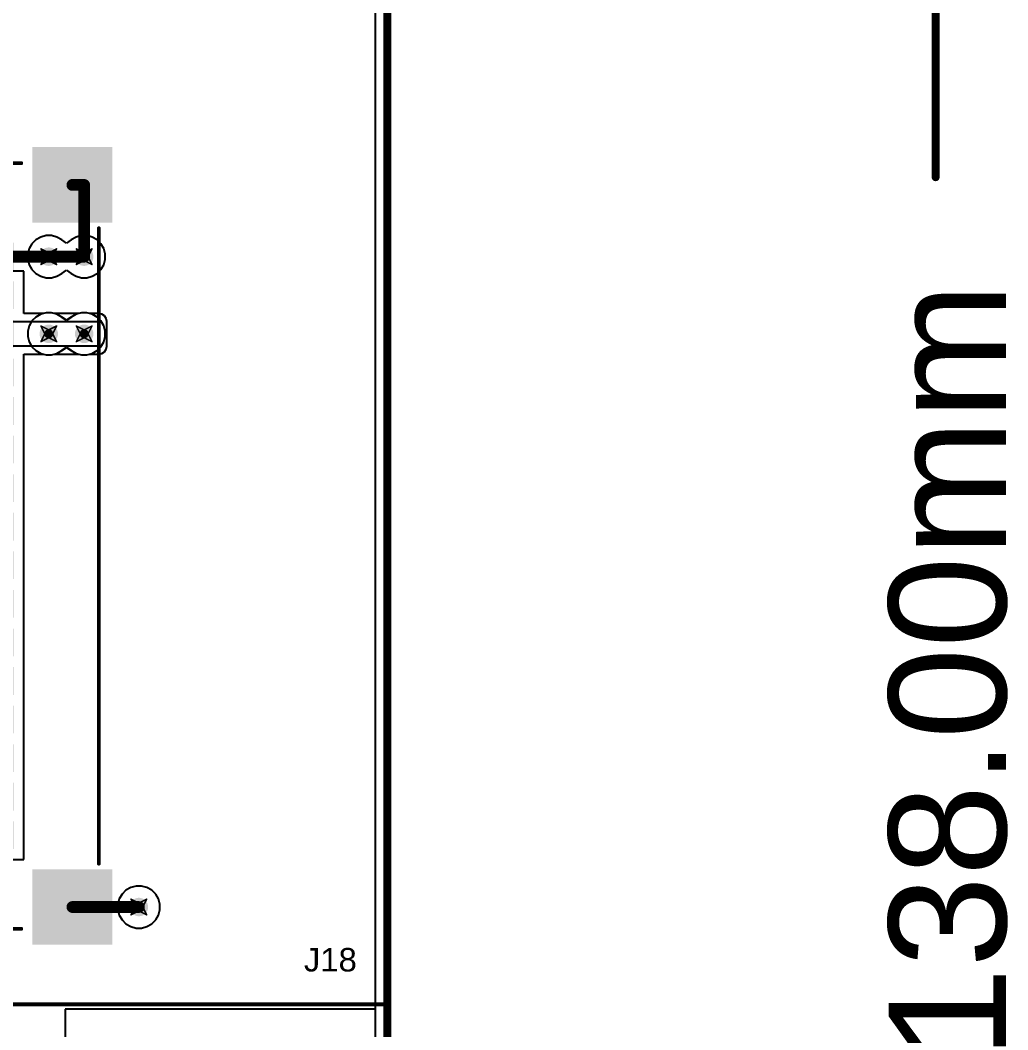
# Model space of a CAD drawing. Header units: inches. Extents: x -36 to 349, y -11 to 240.
# Drawn here: x 176.6 to 208.61, y 44.34 to 77.06 of the extents above; entities that cross this region are included whole.
import ezdxf

# ---------------------------------------------------------------- set-up
doc = ezdxf.new("R2010")
doc.units = ezdxf.units.IN
for name, color, linetype in [('Board Outline', 216, 'Continuous'), ('Bottom Layer', 5, 'Continuous'), ('Bottom Solder', 6, 'Continuous'), ('Dimension', 6, 'Continuous'), ('Drill Drawing', 1, 'Continuous'), ('Layer 1', 16, 'Continuous'), ('Layer 2', 76, 'Continuous'), ('Multi-Layer', 9, 'Continuous'), ('Pad Holes', 156, 'Continuous'), ('Top Layer', 1, 'Continuous'), ('Top Overlay', 2, 'Continuous'), ('Top Paste', 8, 'Continuous'), ('Top Solder', 216, 'Continuous'), ('Via Holes', 16, 'Continuous')]:
    doc.layers.add(name, color=color, linetype=linetype)
doc.styles.add('Arial', font='', dxfattribs={"height": 0.2})
doc.styles.get('Arial').set_extended_font_data('Arial')

# ---------------------------------------------------------------- blocks, each defined once
blk = doc.blocks.new('HC_1_25_16PLT_333')
at = {"layer": 'Top Layer'}
for points in [[(-9.775, 2.19), (-8.975, 2.19), (-8.975, 0.57), (-9.775, 0.57)], [(-8.525, 2.19), (-7.725, 2.19), (-7.725, 0.57), (-8.525, 0.57)], [(-7.275, 2.19), (-6.475, 2.19), (-6.475, 0.57), (-7.275, 0.57)], [(-6.025, 2.19), (-5.225, 2.19), (-5.225, 0.57), (-6.025, 0.57)], [(-4.775, 2.19), (-3.975, 2.19), (-3.975, 0.57), (-4.775, 0.57)], [(-3.525, 2.19), (-2.725, 2.19), (-2.725, 0.57), (-3.525, 0.57)], [(-2.275, 2.19), (-1.475, 2.19), (-1.475, 0.57), (-2.275, 0.57)], [(-1.025, 2.19), (-0.225, 2.19), (-0.225, 0.57), (-1.025, 0.57)], [(0.225, 2.19), (1.025, 2.19), (1.025, 0.57), (0.225, 0.57)], [(1.475, 0.57), (1.475, 2.19), (2.275, 2.19), (2.275, 0.57)], [(2.725, 0.57), (2.725, 2.19), (3.525, 2.19), (3.525, 0.57)], [(3.975, 0.57), (3.975, 2.19), (4.775, 2.19), (4.775, 0.57)], [(5.225, 2.19), (6.025, 2.19), (6.025, 0.57), (5.225, 0.57)], [(6.475, 0.57), (6.475, 2.19), (7.275, 2.19), (7.275, 0.57)], [(7.725, 0.57), (7.725, 2.19), (8.525, 2.19), (8.525, 0.57)], [(8.975, 0.57), (8.975, 2.19), (9.775, 2.19), (9.775, 0.57)], [(-12.875, -0.13), (-10.525, -0.13), (-10.525, -2.63), (-12.875, -2.63)], [(10.525, -0.13), (12.875, -0.13), (12.875, -2.63), (10.525, -2.63)]]:
    blk.add_hatch(color=1, dxfattribs=at).paths.add_polyline_path(points)
at = {"layer": 'Top Paste'}
for points in [[(-9.775, 2.19), (-8.975, 2.19), (-8.975, 0.57), (-9.775, 0.57)], [(-8.525, 2.19), (-7.725, 2.19), (-7.725, 0.57), (-8.525, 0.57)], [(-7.275, 2.19), (-6.475, 2.19), (-6.475, 0.57), (-7.275, 0.57)], [(-6.025, 2.19), (-5.225, 2.19), (-5.225, 0.57), (-6.025, 0.57)], [(-4.775, 2.19), (-3.975, 2.19), (-3.975, 0.57), (-4.775, 0.57)], [(-3.525, 2.19), (-2.725, 2.19), (-2.725, 0.57), (-3.525, 0.57)], [(-2.275, 2.19), (-1.475, 2.19), (-1.475, 0.57), (-2.275, 0.57)], [(-1.025, 2.19), (-0.225, 2.19), (-0.225, 0.57), (-1.025, 0.57)], [(0.225, 2.19), (1.025, 2.19), (1.025, 0.57), (0.225, 0.57)], [(1.475, 0.57), (1.475, 2.19), (2.275, 2.19), (2.275, 0.57)], [(2.725, 0.57), (2.725, 2.19), (3.525, 2.19), (3.525, 0.57)], [(3.975, 0.57), (3.975, 2.19), (4.775, 2.19), (4.775, 0.57)], [(5.225, 2.19), (6.025, 2.19), (6.025, 0.57), (5.225, 0.57)], [(6.475, 0.57), (6.475, 2.19), (7.275, 2.19), (7.275, 0.57)], [(7.725, 0.57), (7.725, 2.19), (8.525, 2.19), (8.525, 0.57)], [(8.975, 0.57), (8.975, 2.19), (9.775, 2.19), (9.775, 0.57)], [(-12.875, -0.13), (-10.525, -0.13), (-10.525, -2.63), (-12.875, -2.63)], [(10.525, -0.13), (12.875, -0.13), (12.875, -2.63), (10.525, -2.63)]]:
    blk.add_hatch(color=8, dxfattribs=at).paths.add_polyline_path(points)
at = {"layer": 'Top Solder'}
for points in [[(-9.825, 2.24), (-8.925, 2.24), (-8.925, 0.52), (-9.825, 0.52)], [(-8.575, 2.24), (-7.675, 2.24), (-7.675, 0.52), (-8.575, 0.52)], [(-7.325, 2.24), (-6.425, 2.24), (-6.425, 0.52), (-7.325, 0.52)], [(-6.075, 2.24), (-5.175, 2.24), (-5.175, 0.52), (-6.075, 0.52)], [(-4.825, 2.24), (-3.925, 2.24), (-3.925, 0.52), (-4.825, 0.52)], [(-3.575, 2.24), (-2.675, 2.24), (-2.675, 0.52), (-3.575, 0.52)], [(-2.325, 2.24), (-1.425, 2.24), (-1.425, 0.52), (-2.325, 0.52)], [(-1.075, 2.24), (-0.175, 2.24), (-0.175, 0.52), (-1.075, 0.52)], [(0.175, 2.24), (1.075, 2.24), (1.075, 0.52), (0.175, 0.52)], [(1.425, 0.52), (1.425, 2.24), (2.325, 2.24), (2.325, 0.52)], [(2.675, 0.52), (2.675, 2.24), (3.575, 2.24), (3.575, 0.52)], [(3.925, 0.52), (3.925, 2.24), (4.825, 2.24), (4.825, 0.52)], [(5.175, 2.24), (6.075, 2.24), (6.075, 0.52), (5.175, 0.52)], [(6.425, 0.52), (6.425, 2.24), (7.325, 2.24), (7.325, 0.52)], [(7.675, 0.52), (7.675, 2.24), (8.575, 2.24), (8.575, 0.52)], [(8.925, 0.52), (8.925, 2.24), (9.825, 2.24), (9.825, 0.52)], [(-12.925, -0.08), (-10.475, -0.08), (-10.475, -2.68), (-12.925, -2.68)], [(10.475, -0.08), (12.925, -0.08), (12.925, -2.68), (10.475, -2.68)]]:
    blk.add_hatch(color=216, dxfattribs=at).paths.add_polyline_path(points)
at = {"layer": 'Top Overlay'}
for points in [[(-10.199, 1.95, 0.127, 0.127, 0), (-10.199, 1.498, 0.127, 0.127, 0)], [(-10.199, 1.95, 0.127, 0.127, 0), (-9.973, 1.724, 0.127, 0.127, 0)], [(-9.973, 1.724, 0.127, 0.127, 0), (-10.199, 1.498, 0.127, 0.127, 0)], [(-12.406, 1.163, 0.127, 0.127, 0), (-12.406, 0.279, 0.127, 0.127, 0)], [(-12.406, 1.163, 0.127, 0.127, 0), (-10.006, 1.163, 0.127, 0.127, 0)], [(10.006, 1.163, 0.127, 0.127, 0), (12.406, 1.163, 0.127, 0.127, 0)], [(12.406, 1.163, 0.127, 0.127, 0), (12.406, 0.279, 0.127, 0.127, 0)], [(-10.294, -2.237, 0.127, 0.127, 0), (10.294, -2.237, 0.127, 0.127, 0)]]:
    blk.add_lwpolyline(points, format="xyseb", dxfattribs=at)
for points in [[(-10.231, 1.95, 0.0635, 0.0635, 1), (-10.167, 1.95, 0.0635, 0.0635, 1)], [(-10.231, 1.95, 0.0635, 0.0635, 1), (-10.167, 1.95, 0.0635, 0.0635, 1)], [(-10.005, 1.724, 0.0635, 0.0635, 1), (-9.942, 1.724, 0.0635, 0.0635, 1)], [(-10.005, 1.724, 0.0635, 0.0635, 1), (-9.942, 1.724, 0.0635, 0.0635, 1)], [(-10.231, 1.498, 0.0635, 0.0635, 1), (-10.167, 1.498, 0.0635, 0.0635, 1)], [(-10.231, 1.498, 0.0635, 0.0635, 1), (-10.167, 1.498, 0.0635, 0.0635, 1)], [(-12.438, 1.163, 0.0635, 0.0635, 1), (-12.374, 1.163, 0.0635, 0.0635, 1)], [(-12.438, 1.163, 0.0635, 0.0635, 1), (-12.374, 1.163, 0.0635, 0.0635, 1)], [(-10.038, 1.163, 0.0635, 0.0635, 1), (-9.974, 1.163, 0.0635, 0.0635, 1)], [(9.974, 1.163, 0.0635, 0.0635, 1), (10.038, 1.163, 0.0635, 0.0635, 1)], [(12.374, 1.163, 0.0635, 0.0635, 1), (12.438, 1.163, 0.0635, 0.0635, 1)], [(12.374, 1.163, 0.0635, 0.0635, 1), (12.438, 1.163, 0.0635, 0.0635, 1)], [(-12.438, 0.279, 0.0635, 0.0635, 1), (-12.374, 0.279, 0.0635, 0.0635, 1)], [(12.374, 0.279, 0.0635, 0.0635, 1), (12.438, 0.279, 0.0635, 0.0635, 1)], [(-10.326, -2.237, 0.0635, 0.0635, 1), (-10.262, -2.237, 0.0635, 0.0635, 1)], [(10.262, -2.237, 0.0635, 0.0635, 1), (10.326, -2.237, 0.0635, 0.0635, 1)]]:
    blk.add_lwpolyline(points, format="xyseb", close=True, dxfattribs=at)
blk = doc.blocks.new('TB008A_508_03BE_335')
at = {"layer": 'Bottom Layer'}
blk.add_hatch(color=5, dxfattribs=at).paths.add_polyline_path([(-1.2, 1.2), (1.2, 1.2), (1.2, -1.2), (-1.2, -1.2)])
h = blk.add_hatch(color=5, dxfattribs=at)
edge = h.paths.add_edge_path()
edge.add_arc((5.08, 0), 1.2, 0, 360)
h = blk.add_hatch(color=5, dxfattribs=at)
edge = h.paths.add_edge_path()
edge.add_arc((10.16, 0), 1.2, 0, 360)
at = {"layer": 'Bottom Solder'}
blk.add_hatch(color=6, dxfattribs=at).paths.add_polyline_path([(-1.302, 1.302), (1.302, 1.302), (1.302, -1.302), (-1.302, -1.302)])
h = blk.add_hatch(color=6, dxfattribs=at)
edge = h.paths.add_edge_path()
edge.add_arc((5.08, 0), 1.302, 0, 360)
h = blk.add_hatch(color=6, dxfattribs=at)
edge = h.paths.add_edge_path()
edge.add_arc((10.16, 0), 1.302, 0, 360)
at = {"layer": 'Layer 1'}
h = blk.add_hatch(color=16, dxfattribs=at)
edge = h.paths.add_edge_path()
edge.add_arc((0, 0), 1.2, 0, 360)
h = blk.add_hatch(color=16, dxfattribs=at)
edge = h.paths.add_edge_path()
edge.add_arc((5.08, 0), 1.2, 0, 360)
h = blk.add_hatch(color=16, dxfattribs=at)
edge = h.paths.add_edge_path()
edge.add_arc((10.16, 0), 1.2, 0, 360)
at = {"layer": 'Layer 2'}
h = blk.add_hatch(color=76, dxfattribs=at)
edge = h.paths.add_edge_path()
edge.add_arc((0, 0), 1.2, 0, 360)
h = blk.add_hatch(color=76, dxfattribs=at)
edge = h.paths.add_edge_path()
edge.add_arc((5.08, 0), 1.2, 0, 360)
h = blk.add_hatch(color=76, dxfattribs=at)
edge = h.paths.add_edge_path()
edge.add_arc((10.16, 0), 1.2, 0, 360)
at = {"layer": 'Multi-Layer'}
h = blk.add_hatch(color=9, dxfattribs=at)
edge = h.paths.add_edge_path()
edge.add_arc((5.08, 0), 1.2, 0, 360)
h = blk.add_hatch(color=9, dxfattribs=at)
edge = h.paths.add_edge_path()
edge.add_arc((10.16, 0), 1.2, 0, 360)
at = {"layer": 'Pad Holes'}
h = blk.add_hatch(color=7, dxfattribs=at)
edge = h.paths.add_edge_path()
edge.add_arc((0, 0), 0.8, 0, 360)
h = blk.add_hatch(color=7, dxfattribs=at)
edge = h.paths.add_edge_path()
edge.add_arc((5.08, 0), 0.8, 0, 360)
h = blk.add_hatch(color=7, dxfattribs=at)
edge = h.paths.add_edge_path()
edge.add_arc((10.16, 0), 0.8, 0, 360)
at = {"layer": 'Top Layer'}
blk.add_hatch(color=1, dxfattribs=at).paths.add_polyline_path([(-1.2, 1.2), (1.2, 1.2), (1.2, -1.2), (-1.2, -1.2)])
h = blk.add_hatch(color=1, dxfattribs=at)
edge = h.paths.add_edge_path()
edge.add_arc((5.08, 0), 1.2, 0, 360)
h = blk.add_hatch(color=1, dxfattribs=at)
edge = h.paths.add_edge_path()
edge.add_arc((10.16, 0), 1.2, 0, 360)
at = {"layer": 'Top Solder'}
blk.add_hatch(color=216, dxfattribs=at).paths.add_polyline_path([(-1.302, 1.302), (1.302, 1.302), (1.302, -1.302), (-1.302, -1.302)])
h = blk.add_hatch(color=216, dxfattribs=at)
edge = h.paths.add_edge_path()
edge.add_arc((5.08, 0), 1.302, 0, 360)
h = blk.add_hatch(color=216, dxfattribs=at)
edge = h.paths.add_edge_path()
edge.add_arc((10.16, 0), 1.302, 0, 360)
at = {"layer": 'Top Overlay'}
for points in [[(12.7, 7.89, 0.127, 0.127, 0), (-2.54, 7.89, 0.127, 0.127, 0)], [(-2.54, -6, 0.127, 0.127, 0), (-2.54, 7.89, 0.127, 0.127, 0)], [(12.7, -6, 0.127, 0.127, 0), (12.7, 7.89, 0.127, 0.127, 0)], [(5.029, 5.588, 0.127, 0.127, 0), (5.029, 7.137, 0.127, 0.127, 0)], [(-0.025, 5.563, 0.127, 0.127, 0), (-0.025, 7.112, 0.127, 0.127, 0)], [(10.135, 5.563, 0.127, 0.127, 0), (10.135, 7.112, 0.127, 0.127, 0)], [(-0.025, 5.563, 0.127, 0.127, 0), (-0.457, 5.994, 0.127, 0.127, 0)], [(-0.025, 5.563, 0.127, 0.127, 0), (0.406, 5.994, 0.127, 0.127, 0)], [(5.029, 5.588, 0.127, 0.127, 0), (4.597, 6.02, 0.127, 0.127, 0)], [(5.029, 5.588, 0.127, 0.127, 0), (5.461, 6.02, 0.127, 0.127, 0)], [(10.135, 5.563, 0.127, 0.127, 0), (9.703, 5.994, 0.127, 0.127, 0)], [(10.135, 5.563, 0.127, 0.127, 0), (10.566, 5.994, 0.127, 0.127, 0)], [(12.7, -6, 0.127, 0.127, 0), (-2.54, -6, 0.127, 0.127, 0)]]:
    blk.add_lwpolyline(points, format="xyseb", dxfattribs=at)
for points in [[(-2.572, 7.89, 0.0635, 0.0635, 1), (-2.508, 7.89, 0.0635, 0.0635, 1)], [(-2.572, 7.89, 0.0635, 0.0635, 1), (-2.508, 7.89, 0.0635, 0.0635, 1)], [(12.668, 7.89, 0.0635, 0.0635, 1), (12.732, 7.89, 0.0635, 0.0635, 1)], [(12.668, 7.89, 0.0635, 0.0635, 1), (12.732, 7.89, 0.0635, 0.0635, 1)], [(4.997, 7.137, 0.0635, 0.0635, 1), (5.061, 7.137, 0.0635, 0.0635, 1)], [(-0.057, 7.112, 0.0635, 0.0635, 1), (0.006, 7.112, 0.0635, 0.0635, 1)], [(10.103, 7.112, 0.0635, 0.0635, 1), (10.166, 7.112, 0.0635, 0.0635, 1)], [(-0.489, 5.994, 0.0635, 0.0635, 1), (-0.425, 5.994, 0.0635, 0.0635, 1)], [(0.375, 5.994, 0.0635, 0.0635, 1), (0.438, 5.994, 0.0635, 0.0635, 1)], [(4.566, 6.02, 0.0635, 0.0635, 1), (4.629, 6.02, 0.0635, 0.0635, 1)], [(5.429, 6.02, 0.0635, 0.0635, 1), (5.493, 6.02, 0.0635, 0.0635, 1)], [(9.671, 5.994, 0.0635, 0.0635, 1), (9.735, 5.994, 0.0635, 0.0635, 1)], [(10.535, 5.994, 0.0635, 0.0635, 1), (10.598, 5.994, 0.0635, 0.0635, 1)], [(-0.057, 5.563, 0.0635, 0.0635, 1), (0.006, 5.563, 0.0635, 0.0635, 1)], [(-0.057, 5.563, 0.0635, 0.0635, 1), (0.006, 5.563, 0.0635, 0.0635, 1)], [(-0.057, 5.563, 0.0635, 0.0635, 1), (0.006, 5.563, 0.0635, 0.0635, 1)], [(4.997, 5.588, 0.0635, 0.0635, 1), (5.061, 5.588, 0.0635, 0.0635, 1)], [(4.997, 5.588, 0.0635, 0.0635, 1), (5.061, 5.588, 0.0635, 0.0635, 1)], [(4.997, 5.588, 0.0635, 0.0635, 1), (5.061, 5.588, 0.0635, 0.0635, 1)], [(10.103, 5.563, 0.0635, 0.0635, 1), (10.166, 5.563, 0.0635, 0.0635, 1)], [(10.103, 5.563, 0.0635, 0.0635, 1), (10.166, 5.563, 0.0635, 0.0635, 1)], [(10.103, 5.563, 0.0635, 0.0635, 1), (10.166, 5.563, 0.0635, 0.0635, 1)], [(-2.572, -6, 0.0635, 0.0635, 1), (-2.508, -6, 0.0635, 0.0635, 1)], [(-2.572, -6, 0.0635, 0.0635, 1), (-2.508, -6, 0.0635, 0.0635, 1)], [(12.668, -6, 0.0635, 0.0635, 1), (12.732, -6, 0.0635, 0.0635, 1)], [(12.668, -6, 0.0635, 0.0635, 1), (12.732, -6, 0.0635, 0.0635, 1)]]:
    blk.add_lwpolyline(points, format="xyseb", close=True, dxfattribs=at)

msp = doc.modelspace()

# ---------------------------------------------------------------- hatches: boundary and pattern name
at = {"layer": 'Bottom Layer'}
h = msp.add_hatch(color=5, dxfattribs=at)
edge = h.paths.add_edge_path()
edge.add_arc((177.529, 69.392), 0.3, 0, 360)
h = msp.add_hatch(color=5, dxfattribs=at)
edge = h.paths.add_edge_path()
edge.add_arc((178.676, 69.392), 0.3, 0, 360)
h = msp.add_hatch(color=5, dxfattribs=at)
edge = h.paths.add_edge_path()
edge.add_arc((177.529, 66.892), 0.3, 0, 360)
h = msp.add_hatch(color=5, dxfattribs=at)
edge = h.paths.add_edge_path()
edge.add_arc((178.676, 66.892), 0.3, 0, 360)
h = msp.add_hatch(color=5, dxfattribs=at)
edge = h.paths.add_edge_path()
edge.add_arc((180.449, 48.317), 0.3, 0, 360)
at = {"layer": 'Layer 1'}
h = msp.add_hatch(color=16, dxfattribs=at)
edge = h.paths.add_edge_path()
edge.add_arc((177.529, 69.392), 0.3, 0, 360)
h = msp.add_hatch(color=16, dxfattribs=at)
edge = h.paths.add_edge_path()
edge.add_arc((178.676, 69.392), 0.3, 0, 360)
h = msp.add_hatch(color=16, dxfattribs=at)
edge = h.paths.add_edge_path()
edge.add_arc((177.529, 66.892), 0.3, 0, 360)
h = msp.add_hatch(color=16, dxfattribs=at)
edge = h.paths.add_edge_path()
edge.add_arc((178.676, 66.892), 0.3, 0, 360)
h = msp.add_hatch(color=16, dxfattribs=at)
edge = h.paths.add_edge_path()
edge.add_arc((180.449, 48.317), 0.3, 0, 360)
at = {"layer": 'Layer 2'}
h = msp.add_hatch(color=76, dxfattribs=at)
edge = h.paths.add_edge_path()
edge.add_arc((177.529, 69.392), 0.3, 0, 360)
h = msp.add_hatch(color=76, dxfattribs=at)
edge = h.paths.add_edge_path()
edge.add_arc((178.676, 69.392), 0.3, 0, 360)
h = msp.add_hatch(color=76, dxfattribs=at)
edge = h.paths.add_edge_path()
edge.add_arc((177.529, 66.892), 0.3, 0, 360)
h = msp.add_hatch(color=76, dxfattribs=at)
edge = h.paths.add_edge_path()
edge.add_arc((178.676, 66.892), 0.3, 0, 360)
h = msp.add_hatch(color=76, dxfattribs=at)
edge = h.paths.add_edge_path()
edge.add_arc((180.449, 48.317), 0.3, 0, 360)
at = {"layer": 'Top Layer'}
h = msp.add_hatch(color=1, dxfattribs=at)
edge = h.paths.add_edge_path()
edge.add_arc((177.529, 69.392), 0.3, 0, 360)
h = msp.add_hatch(color=1, dxfattribs=at)
edge = h.paths.add_edge_path()
edge.add_arc((178.676, 69.392), 0.3, 0, 360)
h = msp.add_hatch(color=1, dxfattribs=at)
edge = h.paths.add_edge_path()
edge.add_arc((177.529, 66.892), 0.3, 0, 360)
h = msp.add_hatch(color=1, dxfattribs=at)
edge = h.paths.add_edge_path()
edge.add_arc((178.676, 66.892), 0.3, 0, 360)
h = msp.add_hatch(color=1, dxfattribs=at)
edge = h.paths.add_edge_path()
edge.add_arc((180.449, 48.317), 0.3, 0, 360)
at = {"layer": 'Via Holes'}
h = msp.add_hatch(color=7, dxfattribs=at)
edge = h.paths.add_edge_path()
edge.add_arc((177.529, 69.392), 0.15, 0, 360)
h = msp.add_hatch(color=7, dxfattribs=at)
edge = h.paths.add_edge_path()
edge.add_arc((178.676, 69.392), 0.15, 0, 360)
h = msp.add_hatch(color=7, dxfattribs=at)
edge = h.paths.add_edge_path()
edge.add_arc((177.529, 66.892), 0.15, 0, 360)
h = msp.add_hatch(color=7, dxfattribs=at)
edge = h.paths.add_edge_path()
edge.add_arc((178.676, 66.892), 0.15, 0, 360)
h = msp.add_hatch(color=7, dxfattribs=at)
edge = h.paths.add_edge_path()
edge.add_arc((180.449, 48.317), 0.15, 0, 360)

# ---------------------------------------------------------------- linework, layer by layer
at = {"layer": 'Board Outline'}
msp.add_lwpolyline([(188.5, -7, 0.254, 0.254, 0), (188.5, 123, 0.254, 0.254, 0)], format="xyseb", dxfattribs=at)
at = {"layer": 'Bottom Layer'}
for p, q in [((188.112, 123), (188.112, -7)), ((177.111, 67.437), (176.984, 67.31)), ((177.267, 67.526), (177.111, 67.437)), ((177.44, 67.573), (177.267, 67.526)), ((177.619, 67.573), (177.44, 67.573)), ((177.792, 67.526), (177.619, 67.573)), ((177.948, 67.437), (177.792, 67.526)), ((177.965, 67.419), (177.948, 67.437)), ((178.102, 67.329), (177.965, 67.419)), ((178.24, 67.419), (178.102, 67.329)), ((178.257, 67.437), (178.24, 67.419)), ((178.413, 67.526), (178.257, 67.437)), ((178.586, 67.573), (178.413, 67.526)), ((178.765, 67.573), (178.586, 67.573)), ((178.938, 67.526), (178.765, 67.573)), ((179.094, 67.437), (178.938, 67.526)), ((179.22, 67.31), (179.094, 67.437)), ((176.895, 67.155), (176.848, 66.982)), ((176.984, 67.31), (176.895, 67.155)), ((179.31, 67.155), (179.22, 67.31)), ((179.357, 66.982), (179.31, 67.155)), ((176.848, 66.982), (176.848, 66.802)), ((176.848, 66.802), (176.895, 66.629)), ((179.31, 66.629), (179.357, 66.802)), ((179.357, 66.802), (179.357, 66.982)), ((176.895, 66.629), (176.984, 66.474)), ((176.984, 66.474), (177.111, 66.347)), ((177.965, 66.364), (178.102, 66.455)), ((178.102, 66.455), (178.24, 66.364)), ((179.094, 66.347), (179.22, 66.474)), ((179.22, 66.474), (179.31, 66.629)), ((177.111, 66.347), (177.267, 66.257)), ((177.267, 66.257), (177.44, 66.211)), ((177.44, 66.211), (177.619, 66.211)), ((177.619, 66.211), (177.792, 66.257)), ((177.792, 66.257), (177.948, 66.347)), ((177.948, 66.347), (177.965, 66.364)), ((178.24, 66.364), (178.257, 66.347)), ((178.257, 66.347), (178.413, 66.257)), ((178.413, 66.257), (178.586, 66.211)), ((178.586, 66.211), (178.765, 66.211)), ((178.765, 66.211), (178.938, 66.257)), ((178.938, 66.257), (179.094, 66.347))]:
    msp.add_line(p, q, dxfattribs=at)
at = {"layer": 'Dimension'}
msp.add_lwpolyline([(206.273, 71.965, 0.254, 0.254, 0), (206.273, 127, 0.254, 0.254, 0)], format="xyseb", dxfattribs=at)
msp.add_lwpolyline([(206.21, 71.965, 0.127, 0.127, 1), (206.337, 71.965, 0.127, 0.127, 1)], format="xyseb", close=True, dxfattribs=at)
at = {"layer": 'Drill Drawing'}
for points in [[(177.275, 69.646, 0.0508, 0.0508, 0), (177.529, 69.519, 0.0508, 0.0508, 0)], [(177.275, 69.646, 0.0508, 0.0508, 0), (177.402, 69.392, 0.0508, 0.0508, 0)], [(177.275, 69.138, 0.0508, 0.0508, 0), (177.402, 69.392, 0.0508, 0.0508, 0)], [(177.529, 69.519, 0.0508, 0.0508, 0), (177.783, 69.646, 0.0508, 0.0508, 0)], [(177.656, 69.392, 0.0508, 0.0508, 0), (177.783, 69.646, 0.0508, 0.0508, 0)], [(177.656, 69.392, 0.0508, 0.0508, 0), (177.783, 69.138, 0.0508, 0.0508, 0)], [(178.422, 69.646, 0.0508, 0.0508, 0), (178.676, 69.519, 0.0508, 0.0508, 0)], [(178.422, 69.646, 0.0508, 0.0508, 0), (178.549, 69.392, 0.0508, 0.0508, 0)], [(178.422, 69.138, 0.0508, 0.0508, 0), (178.549, 69.392, 0.0508, 0.0508, 0)], [(178.676, 69.519, 0.0508, 0.0508, 0), (178.93, 69.646, 0.0508, 0.0508, 0)], [(178.803, 69.392, 0.0508, 0.0508, 0), (178.93, 69.646, 0.0508, 0.0508, 0)], [(178.803, 69.392, 0.0508, 0.0508, 0), (178.93, 69.138, 0.0508, 0.0508, 0)], [(177.275, 69.138, 0.0508, 0.0508, 0), (177.529, 69.265, 0.0508, 0.0508, 0)], [(177.529, 69.265, 0.0508, 0.0508, 0), (177.783, 69.138, 0.0508, 0.0508, 0)], [(178.422, 69.138, 0.0508, 0.0508, 0), (178.676, 69.265, 0.0508, 0.0508, 0)], [(178.676, 69.265, 0.0508, 0.0508, 0), (178.93, 69.138, 0.0508, 0.0508, 0)], [(177.275, 67.146, 0.0508, 0.0508, 0), (177.529, 67.019, 0.0508, 0.0508, 0)], [(177.275, 67.146, 0.0508, 0.0508, 0), (177.402, 66.892, 0.0508, 0.0508, 0)], [(177.529, 67.019, 0.0508, 0.0508, 0), (177.783, 67.146, 0.0508, 0.0508, 0)], [(177.656, 66.892, 0.0508, 0.0508, 0), (177.783, 67.146, 0.0508, 0.0508, 0)], [(178.422, 67.146, 0.0508, 0.0508, 0), (178.676, 67.019, 0.0508, 0.0508, 0)], [(178.422, 67.146, 0.0508, 0.0508, 0), (178.549, 66.892, 0.0508, 0.0508, 0)], [(178.676, 67.019, 0.0508, 0.0508, 0), (178.93, 67.146, 0.0508, 0.0508, 0)], [(178.803, 66.892, 0.0508, 0.0508, 0), (178.93, 67.146, 0.0508, 0.0508, 0)], [(177.275, 66.638, 0.0508, 0.0508, 0), (177.402, 66.892, 0.0508, 0.0508, 0)], [(177.275, 66.638, 0.0508, 0.0508, 0), (177.529, 66.765, 0.0508, 0.0508, 0)], [(177.529, 66.765, 0.0508, 0.0508, 0), (177.783, 66.638, 0.0508, 0.0508, 0)], [(177.656, 66.892, 0.0508, 0.0508, 0), (177.783, 66.638, 0.0508, 0.0508, 0)], [(178.422, 66.638, 0.0508, 0.0508, 0), (178.549, 66.892, 0.0508, 0.0508, 0)], [(178.422, 66.638, 0.0508, 0.0508, 0), (178.676, 66.765, 0.0508, 0.0508, 0)], [(178.676, 66.765, 0.0508, 0.0508, 0), (178.93, 66.638, 0.0508, 0.0508, 0)], [(178.803, 66.892, 0.0508, 0.0508, 0), (178.93, 66.638, 0.0508, 0.0508, 0)], [(180.195, 48.571, 0.0508, 0.0508, 0), (180.449, 48.444, 0.0508, 0.0508, 0)], [(180.195, 48.571, 0.0508, 0.0508, 0), (180.322, 48.317, 0.0508, 0.0508, 0)], [(180.449, 48.444, 0.0508, 0.0508, 0), (180.703, 48.571, 0.0508, 0.0508, 0)], [(180.576, 48.317, 0.0508, 0.0508, 0), (180.703, 48.571, 0.0508, 0.0508, 0)], [(180.195, 48.063, 0.0508, 0.0508, 0), (180.322, 48.317, 0.0508, 0.0508, 0)], [(180.195, 48.063, 0.0508, 0.0508, 0), (180.449, 48.19, 0.0508, 0.0508, 0)], [(180.449, 48.19, 0.0508, 0.0508, 0), (180.703, 48.063, 0.0508, 0.0508, 0)], [(180.576, 48.317, 0.0508, 0.0508, 0), (180.703, 48.063, 0.0508, 0.0508, 0)]]:
    msp.add_lwpolyline(points, format="xyseb", dxfattribs=at)
for points in [[(177.263, 69.646, 0.0254, 0.0254, 1), (177.288, 69.646, 0.0254, 0.0254, 1)], [(177.263, 69.646, 0.0254, 0.0254, 1), (177.288, 69.646, 0.0254, 0.0254, 1)], [(177.39, 69.392, 0.0254, 0.0254, 1), (177.415, 69.392, 0.0254, 0.0254, 1)], [(177.39, 69.392, 0.0254, 0.0254, 1), (177.415, 69.392, 0.0254, 0.0254, 1)], [(177.517, 69.519, 0.0254, 0.0254, 1), (177.542, 69.519, 0.0254, 0.0254, 1)], [(177.517, 69.519, 0.0254, 0.0254, 1), (177.542, 69.519, 0.0254, 0.0254, 1)], [(177.644, 69.392, 0.0254, 0.0254, 1), (177.669, 69.392, 0.0254, 0.0254, 1)], [(177.644, 69.392, 0.0254, 0.0254, 1), (177.669, 69.392, 0.0254, 0.0254, 1)], [(177.771, 69.646, 0.0254, 0.0254, 1), (177.796, 69.646, 0.0254, 0.0254, 1)], [(177.771, 69.646, 0.0254, 0.0254, 1), (177.796, 69.646, 0.0254, 0.0254, 1)], [(178.409, 69.646, 0.0254, 0.0254, 1), (178.434, 69.646, 0.0254, 0.0254, 1)], [(178.409, 69.646, 0.0254, 0.0254, 1), (178.434, 69.646, 0.0254, 0.0254, 1)], [(178.536, 69.392, 0.0254, 0.0254, 1), (178.561, 69.392, 0.0254, 0.0254, 1)], [(178.536, 69.392, 0.0254, 0.0254, 1), (178.561, 69.392, 0.0254, 0.0254, 1)], [(178.663, 69.519, 0.0254, 0.0254, 1), (178.688, 69.519, 0.0254, 0.0254, 1)], [(178.663, 69.519, 0.0254, 0.0254, 1), (178.688, 69.519, 0.0254, 0.0254, 1)], [(178.79, 69.392, 0.0254, 0.0254, 1), (178.815, 69.392, 0.0254, 0.0254, 1)], [(178.79, 69.392, 0.0254, 0.0254, 1), (178.815, 69.392, 0.0254, 0.0254, 1)], [(178.917, 69.646, 0.0254, 0.0254, 1), (178.942, 69.646, 0.0254, 0.0254, 1)], [(178.917, 69.646, 0.0254, 0.0254, 1), (178.942, 69.646, 0.0254, 0.0254, 1)], [(177.263, 69.138, 0.0254, 0.0254, 1), (177.288, 69.138, 0.0254, 0.0254, 1)], [(177.263, 69.138, 0.0254, 0.0254, 1), (177.288, 69.138, 0.0254, 0.0254, 1)], [(177.517, 69.265, 0.0254, 0.0254, 1), (177.542, 69.265, 0.0254, 0.0254, 1)], [(177.517, 69.265, 0.0254, 0.0254, 1), (177.542, 69.265, 0.0254, 0.0254, 1)], [(177.771, 69.138, 0.0254, 0.0254, 1), (177.796, 69.138, 0.0254, 0.0254, 1)], [(177.771, 69.138, 0.0254, 0.0254, 1), (177.796, 69.138, 0.0254, 0.0254, 1)], [(178.409, 69.138, 0.0254, 0.0254, 1), (178.434, 69.138, 0.0254, 0.0254, 1)], [(178.409, 69.138, 0.0254, 0.0254, 1), (178.434, 69.138, 0.0254, 0.0254, 1)], [(178.663, 69.265, 0.0254, 0.0254, 1), (178.688, 69.265, 0.0254, 0.0254, 1)], [(178.663, 69.265, 0.0254, 0.0254, 1), (178.688, 69.265, 0.0254, 0.0254, 1)], [(178.917, 69.138, 0.0254, 0.0254, 1), (178.942, 69.138, 0.0254, 0.0254, 1)], [(178.917, 69.138, 0.0254, 0.0254, 1), (178.942, 69.138, 0.0254, 0.0254, 1)], [(177.263, 67.146, 0.0254, 0.0254, 1), (177.288, 67.146, 0.0254, 0.0254, 1)], [(177.263, 67.146, 0.0254, 0.0254, 1), (177.288, 67.146, 0.0254, 0.0254, 1)], [(177.771, 67.146, 0.0254, 0.0254, 1), (177.796, 67.146, 0.0254, 0.0254, 1)], [(177.771, 67.146, 0.0254, 0.0254, 1), (177.796, 67.146, 0.0254, 0.0254, 1)], [(178.409, 67.146, 0.0254, 0.0254, 1), (178.434, 67.146, 0.0254, 0.0254, 1)], [(178.409, 67.146, 0.0254, 0.0254, 1), (178.434, 67.146, 0.0254, 0.0254, 1)], [(178.917, 67.146, 0.0254, 0.0254, 1), (178.942, 67.146, 0.0254, 0.0254, 1)], [(178.917, 67.146, 0.0254, 0.0254, 1), (178.942, 67.146, 0.0254, 0.0254, 1)], [(177.39, 66.892, 0.0254, 0.0254, 1), (177.415, 66.892, 0.0254, 0.0254, 1)], [(177.39, 66.892, 0.0254, 0.0254, 1), (177.415, 66.892, 0.0254, 0.0254, 1)], [(177.517, 67.019, 0.0254, 0.0254, 1), (177.542, 67.019, 0.0254, 0.0254, 1)], [(177.517, 67.019, 0.0254, 0.0254, 1), (177.542, 67.019, 0.0254, 0.0254, 1)], [(177.517, 66.765, 0.0254, 0.0254, 1), (177.542, 66.765, 0.0254, 0.0254, 1)], [(177.517, 66.765, 0.0254, 0.0254, 1), (177.542, 66.765, 0.0254, 0.0254, 1)], [(177.644, 66.892, 0.0254, 0.0254, 1), (177.669, 66.892, 0.0254, 0.0254, 1)], [(177.644, 66.892, 0.0254, 0.0254, 1), (177.669, 66.892, 0.0254, 0.0254, 1)], [(178.536, 66.892, 0.0254, 0.0254, 1), (178.561, 66.892, 0.0254, 0.0254, 1)], [(178.536, 66.892, 0.0254, 0.0254, 1), (178.561, 66.892, 0.0254, 0.0254, 1)], [(178.663, 67.019, 0.0254, 0.0254, 1), (178.688, 67.019, 0.0254, 0.0254, 1)], [(178.663, 67.019, 0.0254, 0.0254, 1), (178.688, 67.019, 0.0254, 0.0254, 1)], [(178.663, 66.765, 0.0254, 0.0254, 1), (178.688, 66.765, 0.0254, 0.0254, 1)], [(178.663, 66.765, 0.0254, 0.0254, 1), (178.688, 66.765, 0.0254, 0.0254, 1)], [(178.79, 66.892, 0.0254, 0.0254, 1), (178.815, 66.892, 0.0254, 0.0254, 1)], [(178.79, 66.892, 0.0254, 0.0254, 1), (178.815, 66.892, 0.0254, 0.0254, 1)], [(177.263, 66.638, 0.0254, 0.0254, 1), (177.288, 66.638, 0.0254, 0.0254, 1)], [(177.263, 66.638, 0.0254, 0.0254, 1), (177.288, 66.638, 0.0254, 0.0254, 1)], [(177.771, 66.638, 0.0254, 0.0254, 1), (177.796, 66.638, 0.0254, 0.0254, 1)], [(177.771, 66.638, 0.0254, 0.0254, 1), (177.796, 66.638, 0.0254, 0.0254, 1)], [(178.409, 66.638, 0.0254, 0.0254, 1), (178.434, 66.638, 0.0254, 0.0254, 1)], [(178.409, 66.638, 0.0254, 0.0254, 1), (178.434, 66.638, 0.0254, 0.0254, 1)], [(178.917, 66.638, 0.0254, 0.0254, 1), (178.942, 66.638, 0.0254, 0.0254, 1)], [(178.917, 66.638, 0.0254, 0.0254, 1), (178.942, 66.638, 0.0254, 0.0254, 1)], [(180.182, 48.571, 0.0254, 0.0254, 1), (180.208, 48.571, 0.0254, 0.0254, 1)], [(180.182, 48.571, 0.0254, 0.0254, 1), (180.208, 48.571, 0.0254, 0.0254, 1)], [(180.436, 48.444, 0.0254, 0.0254, 1), (180.462, 48.444, 0.0254, 0.0254, 1)], [(180.436, 48.444, 0.0254, 0.0254, 1), (180.462, 48.444, 0.0254, 0.0254, 1)], [(180.69, 48.571, 0.0254, 0.0254, 1), (180.716, 48.571, 0.0254, 0.0254, 1)], [(180.69, 48.571, 0.0254, 0.0254, 1), (180.716, 48.571, 0.0254, 0.0254, 1)], [(180.309, 48.317, 0.0254, 0.0254, 1), (180.335, 48.317, 0.0254, 0.0254, 1)], [(180.309, 48.317, 0.0254, 0.0254, 1), (180.335, 48.317, 0.0254, 0.0254, 1)], [(180.436, 48.19, 0.0254, 0.0254, 1), (180.462, 48.19, 0.0254, 0.0254, 1)], [(180.436, 48.19, 0.0254, 0.0254, 1), (180.462, 48.19, 0.0254, 0.0254, 1)], [(180.563, 48.317, 0.0254, 0.0254, 1), (180.589, 48.317, 0.0254, 0.0254, 1)], [(180.563, 48.317, 0.0254, 0.0254, 1), (180.589, 48.317, 0.0254, 0.0254, 1)], [(180.182, 48.063, 0.0254, 0.0254, 1), (180.208, 48.063, 0.0254, 0.0254, 1)], [(180.182, 48.063, 0.0254, 0.0254, 1), (180.208, 48.063, 0.0254, 0.0254, 1)], [(180.69, 48.063, 0.0254, 0.0254, 1), (180.716, 48.063, 0.0254, 0.0254, 1)], [(180.69, 48.063, 0.0254, 0.0254, 1), (180.716, 48.063, 0.0254, 0.0254, 1)]]:
    msp.add_lwpolyline(points, format="xyseb", close=True, dxfattribs=at)
at = {"layer": 'Layer 1'}
for p, q in [((188.112, 123), (188.112, -7)), ((177.111, 67.437), (176.984, 67.31)), ((177.267, 67.526), (177.111, 67.437)), ((177.44, 67.573), (177.267, 67.526)), ((177.619, 67.573), (177.44, 67.573)), ((177.792, 67.526), (177.619, 67.573)), ((177.948, 67.437), (177.792, 67.526)), ((178.102, 67.33), (177.948, 67.437)), ((178.257, 67.437), (178.102, 67.33)), ((178.413, 67.526), (178.257, 67.437)), ((178.586, 67.573), (178.413, 67.526)), ((178.765, 67.573), (178.586, 67.573)), ((178.938, 67.526), (178.765, 67.573)), ((179.094, 67.437), (178.938, 67.526)), ((179.22, 67.31), (179.094, 67.437)), ((176.895, 67.155), (176.848, 66.982)), ((176.984, 67.31), (176.895, 67.155)), ((179.31, 67.155), (179.22, 67.31)), ((179.357, 66.982), (179.31, 67.155)), ((176.848, 66.982), (176.848, 66.802)), ((176.848, 66.802), (176.895, 66.629)), ((179.31, 66.629), (179.357, 66.802)), ((179.357, 66.802), (179.357, 66.982)), ((176.895, 66.629), (176.984, 66.474)), ((176.984, 66.474), (177.111, 66.347)), ((177.948, 66.347), (178.102, 66.454)), ((178.102, 66.454), (178.257, 66.347)), ((179.094, 66.347), (179.22, 66.474)), ((179.22, 66.474), (179.31, 66.629)), ((177.111, 66.347), (177.267, 66.257)), ((177.267, 66.257), (177.44, 66.211)), ((177.44, 66.211), (177.619, 66.211)), ((177.619, 66.211), (177.792, 66.257)), ((177.792, 66.257), (177.948, 66.347)), ((178.257, 66.347), (178.413, 66.257)), ((178.413, 66.257), (178.586, 66.211)), ((178.586, 66.211), (178.765, 66.211)), ((178.765, 66.211), (178.938, 66.257)), ((178.938, 66.257), (179.094, 66.347))]:
    msp.add_line(p, q, dxfattribs=at)
at = {"layer": 'Layer 2'}
for p, q in [((188.112, 87.605), (188.112, 45.009)), ((177.267, 70.026), (177.111, 69.937)), ((177.44, 70.073), (177.267, 70.026)), ((177.619, 70.073), (177.44, 70.073)), ((177.792, 70.026), (177.619, 70.073)), ((177.948, 69.937), (177.792, 70.026)), ((178.413, 70.026), (178.257, 69.937)), ((178.586, 70.073), (178.413, 70.026)), ((178.765, 70.073), (178.586, 70.073)), ((178.938, 70.026), (178.765, 70.073)), ((179.094, 69.937), (178.938, 70.026)), ((176.984, 69.81), (176.895, 69.655)), ((177.111, 69.937), (176.984, 69.81)), ((178.102, 69.829), (177.948, 69.937)), ((178.257, 69.937), (178.102, 69.829)), ((179.22, 69.81), (179.094, 69.937)), ((179.31, 69.655), (179.22, 69.81)), ((176.895, 69.655), (176.848, 69.482)), ((176.848, 69.482), (176.848, 69.302)), ((179.357, 69.482), (179.31, 69.655)), ((179.357, 69.302), (179.357, 69.482)), ((176.848, 69.302), (176.895, 69.129)), ((176.895, 69.129), (176.984, 68.974)), ((179.22, 68.974), (179.31, 69.129)), ((179.31, 69.129), (179.357, 69.302)), ((176.984, 68.974), (177.111, 68.847)), ((177.111, 68.847), (177.267, 68.757)), ((177.267, 68.757), (177.44, 68.711)), ((177.44, 68.711), (177.619, 68.711)), ((177.619, 68.711), (177.792, 68.757)), ((177.792, 68.757), (177.948, 68.847)), ((177.948, 68.847), (178.102, 68.954)), ((178.102, 68.954), (178.257, 68.847)), ((178.257, 68.847), (178.413, 68.757)), ((178.413, 68.757), (178.586, 68.711)), ((178.586, 68.711), (178.765, 68.711)), ((178.765, 68.711), (178.938, 68.757)), ((178.938, 68.757), (179.094, 68.847)), ((179.094, 68.847), (179.22, 68.974)), ((180.031, 48.862), (179.904, 48.735)), ((180.186, 48.951), (180.031, 48.862)), ((180.359, 48.998), (180.186, 48.951)), ((180.539, 48.998), (180.359, 48.998)), ((180.712, 48.951), (180.539, 48.998)), ((180.867, 48.862), (180.712, 48.951)), ((180.994, 48.735), (180.867, 48.862)), ((179.814, 48.58), (179.768, 48.407)), ((179.904, 48.735), (179.814, 48.58)), ((181.083, 48.58), (180.994, 48.735)), ((181.13, 48.407), (181.083, 48.58)), ((179.768, 48.407), (179.768, 48.227)), ((179.768, 48.227), (179.814, 48.054)), ((181.083, 48.054), (181.13, 48.227)), ((181.13, 48.227), (181.13, 48.407)), ((179.814, 48.054), (179.904, 47.899)), ((179.904, 47.899), (180.031, 47.772)), ((180.031, 47.772), (180.186, 47.682)), ((180.712, 47.682), (180.867, 47.772)), ((180.867, 47.772), (180.994, 47.899)), ((180.994, 47.899), (181.083, 48.054)), ((180.186, 47.682), (180.359, 47.636)), ((180.359, 47.636), (180.539, 47.636)), ((180.539, 47.636), (180.712, 47.682)), ((188.112, 45.009), (178.063, 45.009)), ((178.063, 45.009), (178.063, 21.311))]:
    msp.add_line(p, q, dxfattribs=at)
at = {"layer": 'Top Layer'}
for p, q in [((188.112, 123), (188.112, -7)), ((176.725, 68.923), (174.494, 68.923)), ((176.725, 67.551), (176.725, 68.923)), ((177.358, 67.551), (176.725, 67.551)), ((177.44, 67.573), (177.358, 67.551)), ((177.619, 67.573), (177.44, 67.573)), ((177.701, 67.551), (177.619, 67.573)), ((178.504, 67.551), (177.701, 67.551)), ((178.586, 67.573), (178.504, 67.551)), ((178.765, 67.573), (178.586, 67.573)), ((178.847, 67.551), (178.765, 67.573)), ((179.155, 67.551), (178.847, 67.551)), ((179.254, 67.531), (179.155, 67.551)), ((179.338, 67.475), (179.254, 67.531)), ((179.394, 67.391), (179.338, 67.475)), ((171.773, 67.292), (179.155, 67.292)), ((179.155, 67.292), (179.155, 66.492)), ((179.414, 67.292), (179.394, 67.391)), ((179.414, 66.492), (179.414, 67.292)), ((179.155, 66.492), (174.43, 66.492)), ((179.394, 66.393), (179.414, 66.492)), ((176.726, 64.861), (176.726, 66.233)), ((176.726, 66.233), (177.358, 66.233)), ((177.358, 66.233), (177.44, 66.211)), ((177.44, 66.211), (177.619, 66.211)), ((177.619, 66.211), (177.701, 66.233)), ((177.701, 66.233), (178.504, 66.233)), ((178.504, 66.233), (178.586, 66.211)), ((178.586, 66.211), (178.765, 66.211)), ((178.765, 66.211), (178.847, 66.233)), ((178.847, 66.233), (179.155, 66.233)), ((179.155, 66.233), (179.254, 66.253)), ((179.254, 66.253), (179.338, 66.309)), ((179.338, 66.309), (179.394, 66.393)), ((176.725, 63.611), (176.725, 64.861)), ((176.725, 64.861), (176.726, 64.861)), ((176.725, 62.361), (176.725, 63.611)), ((176.725, 61.423), (176.725, 62.361)), ((176.726, 61.423), (176.725, 61.423)), ((176.726, 59.861), (176.726, 61.423)), ((176.726, 58.611), (176.726, 59.861)), ((176.726, 57.361), (176.726, 58.611)), ((176.726, 56.111), (176.726, 57.361)), ((176.726, 54.861), (176.726, 56.111)), ((176.726, 53.611), (176.726, 54.861)), ((176.726, 52.361), (176.726, 53.611)), ((176.726, 51.111), (176.726, 52.361)), ((176.726, 49.861), (176.726, 51.111)), ((174.344, 49.861), (176.726, 49.861))]:
    msp.add_line(p, q, dxfattribs=at)
for points in [[(178.295, 71.717, 0.381, 0.381, 0), (178.676, 71.717, 0.381, 0.381, 0)], [(178.676, 69.392, 0.381, 0.381, 0), (178.676, 71.717, 0.381, 0.381, 0)], [(175.534, 69.392, 0.381, 0.381, 0), (177.529, 69.392, 0.381, 0.381, 0)], [(177.529, 69.392, 0.381, 0.381, 0), (178.676, 69.392, 0.381, 0.381, 0)], [(178.295, 48.317, 0.381, 0.381, 0), (180.449, 48.317, 0.381, 0.381, 0)]]:
    msp.add_lwpolyline(points, format="xyseb", dxfattribs=at)
for points in [[(178.199, 71.717, 0.191, 0.191, 1), (178.39, 71.717, 0.191, 0.191, 1)], [(178.58, 71.717, 0.191, 0.191, 1), (178.771, 71.717, 0.191, 0.191, 1)], [(178.58, 71.717, 0.191, 0.191, 1), (178.771, 71.717, 0.191, 0.191, 1)], [(177.434, 69.392, 0.191, 0.191, 1), (177.625, 69.392, 0.191, 0.191, 1)], [(177.434, 69.392, 0.191, 0.191, 1), (177.625, 69.392, 0.191, 0.191, 1)], [(178.58, 69.392, 0.191, 0.191, 1), (178.771, 69.392, 0.191, 0.191, 1)], [(178.58, 69.392, 0.191, 0.191, 1), (178.771, 69.392, 0.191, 0.191, 1)], [(178.199, 48.317, 0.191, 0.191, 1), (178.39, 48.317, 0.191, 0.191, 1)], [(180.354, 48.317, 0.191, 0.191, 1), (180.544, 48.317, 0.191, 0.191, 1)]]:
    msp.add_lwpolyline(points, format="xyseb", close=True, dxfattribs=at)

# ---------------------------------------------------------------- block references
for name, p, rotation in [('HC_1_25_16PLT_333', (176.914, 60.017), 90), ('TB008A_508_03BE_335', (180.583, 42.621), 270)]:
    msp.add_blockref(name, p, dxfattribs=dict(rotation=rotation))

# ---------------------------------------------------------------- texts
at = {"layer": 'Dimension', "style": 'Arial'}
msp.add_text('138.00mm', height=3.81, rotation=90, dxfattribs=at).set_placement((208.559, 43.4))
at = {"layer": 'Top Overlay', "style": 'Arial'}
msp.add_text('J18', height=0.762, dxfattribs=at).set_placement((185.798, 46.228))

doc.saveas('drawing.dxf')
